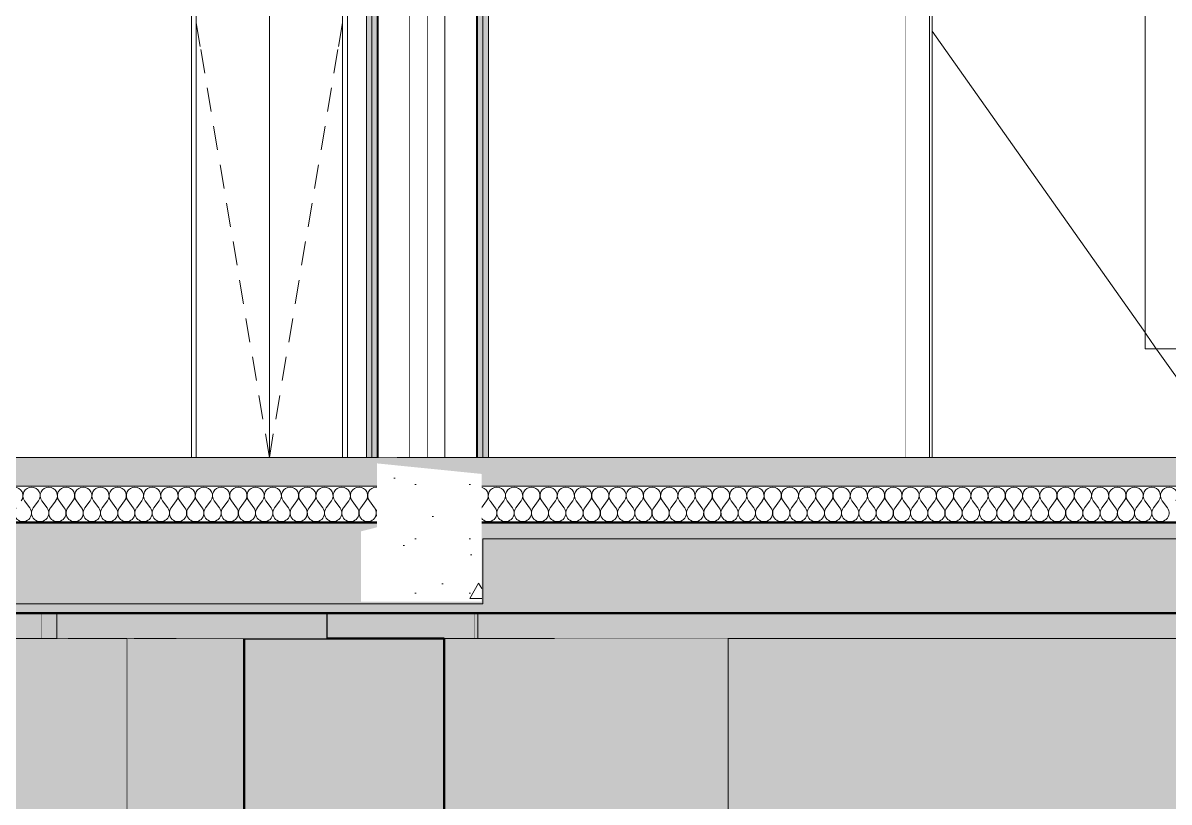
# Model space of a CAD drawing. Header units: millimetres. Extents: x -48147 to 1428745, y -495156 to 18123.
# Drawn here: x 1398597 to 1401764, y -490851 to -488699 of the extents above; entities that cross this region are included whole.
import ezdxf

# ---------------------------------------------------------------- set-up
doc = ezdxf.new("R2010")
doc.units = ezdxf.units.MM
doc.header["$MEASUREMENT"] = 0
doc.linetypes.add('Dashed', pattern=[2822.222233, 1411.111116, -1411.111116])
doc.linetypes.add('Wipeout_Contour', pattern=[1000, 0, -1000])
for name, color, linetype, lineweight, true_color in [('0_Pen_No__105', 7, 'Continuous', 15, 0xa6a6a6), ('0_Pen_No__255', 7, 'Continuous', 13, 0xe8e8e8), ('A-230-M_FLOOR.IFC Import_Pen_No__109', 7, 'Continuous', 15, 0xa6a6a6), ('A-230-M_FLOOR.IFC Import_Pen_No__29', 7, 'Continuous', 50, 0x2a2a2a), ('A-25-M_Wall_Int_Pen_No__107', 7, 'Continuous', 15, 0xa6a6a6), ('A-25-M_Wall_Int_Pen_No__81', 7, 'Continuous', 20, 0x6a6a6a), ('New_A-20-M_Floor_Slab_Pen_No__107', 7, 'Continuous', 15, 0xa6a6a6), ('New_A-20-M_Floor_Slab_Pen_No__109', 7, 'Continuous', 15, 0xa6a6a6), ('New_A-20-M_Floor_Slab_Pen_No__162', 7, 'Continuous', 0, 0xe47200), ('New_ArchiCAD Doors_Pen_No__63', 7, 'Continuous', 20, 0x606060), ('S-160-M_FOUND.IFC Import_Pen_No__104', 7, 'Continuous', 15, 0xa6a6a6), ('S-160-M_FOUND.IFC Import_Pen_No__24', 7, 'Continuous', 50, 0x2a2a2a)]:
    doc.layers.add(name, color=color, linetype=linetype, lineweight=lineweight, true_color=true_color)
for name, color, linetype in [('A-230-M_FLOOR.IFC Import', 7, 'Continuous'), ('A-25-M_Wall_Int', 7, 'Continuous'), ('New_A-20-M_Floor_Slab', 7, 'Continuous'), ('New_A-25-M_Wall_Int', 7, 'Continuous'), ('New_A-30-M_Stair', 7, 'Continuous'), ('New_ArchiCAD Doors', 7, 'Continuous'), ('S-160-M_FOUND.IFC Import', 7, 'Continuous'), ('S-280-M_COLUMN.IFC Import', 7, 'Continuous'), ('S-280-M_STRUCT_FRAME.IFC Import', 7, 'Continuous')]:
    doc.layers.add(name, color=color, linetype=linetype)
for name, color, linetype, lineweight in [('A-25-M_Wall_Int_Pen_No__1', 7, 'Continuous', 13), ('A-95-P_Drawing_Pen_No__1', 7, 'Continuous', 13), ('A-95-P_Drawing_Pen_No__84', 8, 'Continuous', 20), ('New_A-20-M_Floor_Slab_Pen_No__1', 7, 'Continuous', 13), ('New_A-25-M_Wall_Int_Pen_No__87', 8, 'Continuous', 20), ('New_A-30-M_Stair_Pen_No__146', 8, 'Continuous', 0), ('New_ArchiCAD Doors_Pen_No__3', 7, 'Continuous', 18), ('New_ArchiCAD Doors_Pen_No__87', 8, 'Continuous', 20), ('S-160-M_FOUND.IFC Import_Pen_No__1', 7, 'Continuous', 13), ('S-160-M_FOUND.IFC Import_Pen_No__4', 7, 'Continuous', 20), ('S-280-M_COLUMN.IFC Import_Pen_No__88', 8, 'Continuous', 20), ('S-280-M_STRUCT_FRAME.IFC Import_Pen_No__4', 7, 'Continuous', 20)]:
    doc.layers.add(name, color=color, linetype=linetype, lineweight=lineweight)
pattern_1 = [(0, (1341556.5, -489898.95), (0, 779.423), [48.75, -401.25]), (0, (1341781.5, -489509.24), (0, 779.423), [48.75, -401.25]), (60, (1341556.5, -489898.95), (-675, 389.711), [48.75, -401.25]), (60, (1342006.5, -489898.95), (-675, 389.711), [48.75, -401.25]), (120, (1341605.3, -489898.95), (675, 389.711), [48.75, -401.25]), (120, (1342055.3, -489898.95), (675, 389.711), [48.75, -401.25]), (0, (1341556.51, -489823.95), (0, 150), [0, -150, 0, -225]), (45, (1341631.51, -489823.95), (-106.066, 106.066), [0, -112.5, 0, -187.5])]

# ---------------------------------------------------------------- blocks, each defined once
blk = doc.blocks.new('Section Elem_15_2', base_point=(1341556.5, -489899))
at = {"color": 254, "linetype": 'Wipeout_Contour', "lineweight": 0, "ltscale": 8887308.446092797}
blk.add_wipeout([(1399516.1, -478162), (1399485.9, -478162), (1399485.9, -487441), (1399494, -487441), (1399494, -489899), (1399516.1, -489899)], dxfattribs=at).dxf.layer = 'New_A-25-M_Wall_Int'
at = {"color": 254, "linetype": 'Wipeout_Contour', "lineweight": 0, "ltscale": 5920347.223158333}
blk.add_wipeout([(1398512.5, -478819), (1398512.5, -489899), (1398647.5, -489899), (1398647.5, -478819)], dxfattribs=at).dxf.layer = 'New_A-25-M_Wall_Int'
at = {"color": 254, "linetype": 'Wipeout_Contour', "lineweight": 0, "ltscale": 5929494.471373441}
blk.add_wipeout([(1399666.2, -486550.5), (1399666.2, -489899), (1399666.4, -489899), (1399666.4, -486550.5)], dxfattribs=at).dxf.layer = 'New_A-25-M_Wall_Int'
at = {"layer": 'New_A-25-M_Wall_Int_Pen_No__87', "linetype": 'Continuous'}
blk.add_line((1399666.4, -489899), (1399666.4, -486550.5), dxfattribs=at)
at = {"color": 254, "linetype": 'Wipeout_Contour', "lineweight": 0, "ltscale": 5923498.754546707}
blk.add_wipeout([(1399516.1, -489899), (1399536.3, -489899), (1399536.3, -478162), (1399516.1, -478162)], dxfattribs=at).dxf.layer = 'New_A-25-M_Wall_Int'
at = {"color": 254, "linetype": 'Wipeout_Contour', "lineweight": 0, "ltscale": 5920840.777055833}
blk.add_wipeout([(1398647.5, -478819), (1398647.5, -489899), (1398773.6, -489899), (1398773.6, -478819)], dxfattribs=at).dxf.layer = 'New_A-25-M_Wall_Int'
at = {"color": 254, "linetype": 'Wipeout_Contour', "lineweight": 0, "ltscale": 11834859.77626412}
blk.add_wipeout([(1398773.6, -489899), (1398890.7, -489899), (1398890.7, -478162), (1398773.6, -478162), (1398773.6, -478799), (1398863.2, -478799), (1398863.2, -478819), (1398773.6, -478819)], dxfattribs=at).dxf.layer = 'New_A-25-M_Wall_Int'
at = {"color": 254, "linetype": 'Wipeout_Contour', "lineweight": 0, "ltscale": 5923555.568253884}
blk.add_wipeout([(1399536.3, -489899), (1399546.2, -489899), (1399546.2, -478162), (1399536.3, -478162)], dxfattribs=at).dxf.layer = 'New_A-25-M_Wall_Int'
at = {"color": 254, "linetype": 'Wipeout_Contour', "lineweight": 0, "ltscale": 5921300.519819539}
blk.add_wipeout([(1398890.7, -478162), (1398890.7, -489899), (1398998.6, -489899), (1398998.6, -478162)], dxfattribs=at).dxf.layer = 'New_A-25-M_Wall_Int'
at = {"color": 254, "linetype": 'Wipeout_Contour', "lineweight": 0, "ltscale": 8884780.643548198}
blk.add_wipeout([(1398998.6, -478162), (1398998.6, -489899), (1399062.8, -489899), (1399062.8, -487441), (1399097.2, -487441), (1399097.2, -478162)], dxfattribs=at).dxf.layer = 'New_A-25-M_Wall_Int'
blk = doc.blocks.new('Section Elem_36_2', base_point=(1341556.5, -489899))
at = {"color": 254, "linetype": 'Wipeout_Contour', "lineweight": 0, "ltscale": 5927874.559469495}
blk.add_wipeout([(1399076.4, -489899), (1399076.4, -487514), (1399062.8, -487514), (1399062.8, -489899)], dxfattribs=at).dxf.layer = 'New_ArchiCAD Doors'
at = {"color": 254, "linetype": 'Wipeout_Contour', "lineweight": 0, "ltscale": 5929450.356985815}
blk.add_wipeout([(1399480.1, -487514), (1399480.1, -489899), (1399493.7, -489899), (1399493.7, -487514)], dxfattribs=at).dxf.layer = 'New_ArchiCAD Doors'
at = {"color": 254, "linetype": 'Wipeout_Contour', "lineweight": 0, "ltscale": 5928270.786289119}
blk.add_wipeout([(1399076.4, -487498), (1399076.4, -489899), (1399278.3, -489899), (1399278.3, -487498)], dxfattribs=at).dxf.layer = 'New_ArchiCAD Doors'
at = {"color": 254, "linetype": 'Wipeout_Contour', "lineweight": 0, "ltscale": 5929476.496347805}
blk.add_wipeout([(1399493.7, -487514), (1399493.7, -489899), (1399494, -489899), (1399494, -487514)], dxfattribs=at).dxf.layer = 'New_ArchiCAD Doors'
at = {"layer": 'New_ArchiCAD Doors_Pen_No__3', "linetype": 'Continuous'}
for p, q in [((1399087.3, -488763.8), (1399076.3, -488698.5)), ((1399099.6, -488837.1), (1399088.6, -488771.8)), ((1399117.5, -488943.3), (1399106.5, -488878)), ((1399135.3, -489049.5), (1399124.3, -488984.2)), ((1399153.2, -489155.7), (1399142.2, -489090.3)), ((1399171, -489261.9), (1399160, -489196.5)), ((1399188.9, -489368), (1399177.9, -489302.7)), ((1399206.7, -489474.2), (1399195.8, -489408.9)), ((1399224.6, -489580.4), (1399213.6, -489515.1)), ((1399242.5, -489686.6), (1399231.5, -489621.2)), ((1399260.3, -489792.8), (1399249.3, -489727.4))]:
    blk.add_line(p, q, dxfattribs=at)
at = {"layer": 'New_ArchiCAD Doors_Pen_No__63', "linetype": 'Continuous'}
for p, q in [((1399062.8, -489899), (1399062.8, -487514)), ((1399076.4, -487514), (1399076.4, -489899))]:
    blk.add_line(p, q, dxfattribs=at)
at = {"color": 254, "linetype": 'Wipeout_Contour', "lineweight": 0, "ltscale": 5929033.06730854}
blk.add_wipeout([(1399480.1, -489899), (1399480.1, -487498), (1399278.3, -487498), (1399278.3, -489899)], dxfattribs=at).dxf.layer = 'New_ArchiCAD Doors'
at = {"layer": 'New_ArchiCAD Doors_Pen_No__3', "linetype": 'Continuous'}
for p, q in [((1399469, -488763.8), (1399480, -488698.5)), ((1399456.7, -488837.1), (1399467.7, -488771.8)), ((1399438.8, -488943.3), (1399449.8, -488878)), ((1399421, -489049.5), (1399432, -488984.2)), ((1399403.1, -489155.7), (1399414.1, -489090.3)), ((1399385.3, -489261.9), (1399396.3, -489196.5)), ((1399367.4, -489368), (1399378.4, -489302.7)), ((1399349.6, -489474.2), (1399360.6, -489408.9)), ((1399331.7, -489580.4), (1399342.7, -489515.1)), ((1399313.9, -489686.6), (1399324.9, -489621.2)), ((1399296, -489792.8), (1399307, -489727.4)), ((1399278.2, -489899), (1399267.2, -489833.6)), ((1399278.2, -489899), (1399289.1, -489833.6))]:
    blk.add_line(p, q, dxfattribs=at)
at = {"layer": 'New_ArchiCAD Doors_Pen_No__63', "linetype": 'Continuous'}
for p, q in [((1399278.3, -489899), (1399278.3, -487498)), ((1399480.1, -489899), (1399480.1, -487514)), ((1399493.7, -487514), (1399493.7, -489899))]:
    blk.add_line(p, q, dxfattribs=at)
at = {"layer": 'New_ArchiCAD Doors_Pen_No__87', "linetype": 'Continuous'}
blk.add_line((1399494, -487441), (1399494, -489899), dxfattribs=at)
blk = doc.blocks.new('Section Elem_53_2', base_point=(1341556.5, -489899))
at = {"color": 254, "linetype": 'Wipeout_Contour', "lineweight": 0, "ltscale": 5935399.535122963}
blk.add_wipeout([(1401102.1, -489899), (1401102.1, -487507), (1401036.1, -487441), (1401036.1, -489899)], dxfattribs=at).dxf.layer = 'New_ArchiCAD Doors'
at = {"layer": 'New_ArchiCAD Doors_Pen_No__63', "linetype": 'Continuous'}
blk.add_line((1401036.1, -487441), (1401036.1, -489899), dxfattribs=at)
at = {"color": 254, "linetype": 'Wipeout_Contour', "lineweight": 0, "ltscale": 5935563.670399705}
blk.add_wipeout([(1401102.1, -487514), (1401102.1, -489899), (1401109.1, -489899), (1401109.1, -487514)], dxfattribs=at).dxf.layer = 'New_ArchiCAD Doors'
at = {"color": 254, "linetype": 'Wipeout_Contour', "lineweight": 0, "ltscale": 5936806.815871388}
blk.add_wipeout([(1401109.1, -489599), (1401698.1, -489599), (1401698.1, -487994), (1401109.1, -487994)], dxfattribs=at).dxf.layer = 'New_ArchiCAD Doors'
at = {"color": 254, "linetype": 'Wipeout_Contour', "lineweight": 0, "ltscale": 8908095.725888407}
blk.add_wipeout([(1401698.1, -489599), (1401109.1, -489599), (1401109.1, -489899), (1401941.1, -489899), (1401941.1, -489599), (1401791.1, -489599)], dxfattribs=at).dxf.layer = 'New_ArchiCAD Doors'
at = {"layer": 'New_ArchiCAD Doors_Pen_No__63', "linetype": 'Continuous'}
for p, q in [((1401102.1, -489899), (1401102.1, -487507)), ((1401109.1, -489899), (1401109.1, -487514))]:
    blk.add_line(p, q, dxfattribs=at)
at = {"color": 254, "linetype": 'Wipeout_Contour', "lineweight": 0, "ltscale": 5938094.733695098}
blk.add_wipeout([(1401698.1, -489599), (1401791.1, -489599), (1401791.1, -487994), (1401698.1, -487994)], dxfattribs=at).dxf.layer = 'New_ArchiCAD Doors'
at = {"layer": 'New_ArchiCAD Doors_Pen_No__3', "linetype": 'Continuous'}
blk.add_line((1401941.1, -489899), (1401109.1, -488721.1), dxfattribs=at)
at = {"layer": 'New_ArchiCAD Doors_Pen_No__63', "linetype": 'Continuous'}
for p, q in [((1401698.1, -489599), (1401698.1, -487994)), ((1401791.1, -489599), (1401698.1, -489599))]:
    blk.add_line(p, q, dxfattribs=at)
blk = doc.blocks.new('Section Elem_54_2', base_point=(1341556.5, -489899))
at = {"color": 254, "linetype": 'Wipeout_Contour', "lineweight": 0, "ltscale": 11869851.39894355}
blk.add_wipeout([(1403232.2, -478162), (1399883.4, -478162), (1399883.4, -489899), (1401036.1, -489899), (1401036.1, -487441), (1402846.1, -487441), (1402846.1, -489899), (1403232.2, -489899)], dxfattribs=at).dxf.layer = 'New_A-25-M_Wall_Int'
at = {"color": 254, "linetype": 'Wipeout_Contour', "lineweight": 0, "ltscale": 5929769.560508505}
blk.add_wipeout([(1399714.8, -486550.5), (1399714.8, -489899), (1399763.4, -489899), (1399763.4, -486550.5)], dxfattribs=at).dxf.layer = 'New_A-25-M_Wall_Int'
at = {"layer": 'New_A-25-M_Wall_Int_Pen_No__87', "linetype": 'Continuous'}
blk.add_line((1399714.8, -489899), (1399714.8, -486550.5), dxfattribs=at)
blk = doc.blocks.new('*X327', base_point=(1341556.5, -489899))
at = {"layer": 'New_A-20-M_Floor_Slab_Pen_No__107', "linetype": 'Continuous'}
for p, q in [((1398616.4, -490038), (1398602.1, -490018.9)), ((1398625.9, -490038), (1398640.2, -490018.9)), ((1398664, -490038), (1398649.7, -490018.9)), ((1398673.5, -490038), (1398687.8, -490018.9)), ((1398711.6, -490038), (1398697.3, -490018.9)), ((1398721.1, -490038), (1398735.4, -490018.9)), ((1398759.2, -490038), (1398744.9, -490018.9)), ((1398768.7, -490038), (1398783, -490018.9)), ((1398806.8, -490038), (1398792.5, -490018.9)), ((1398816.4, -490038), (1398830.6, -490018.9)), ((1398854.4, -490038), (1398840.2, -490018.9)), ((1398864, -490038), (1398878.3, -490018.9)), ((1398902.1, -490038), (1398887.8, -490018.9)), ((1398911.6, -490038), (1398925.9, -490018.9)), ((1398949.7, -490038), (1398935.4, -490018.9)), ((1398959.2, -490038), (1398973.5, -490018.9)), ((1398997.3, -490038), (1398983, -490018.9)), ((1399006.8, -490038), (1399021.1, -490018.9)), ((1399044.9, -490038), (1399030.6, -490018.9)), ((1399054.4, -490038), (1399068.7, -490018.9)), ((1399092.5, -490038), (1399078.3, -490018.9)), ((1399102.1, -490038), (1399116.4, -490018.9)), ((1399140.2, -490038), (1399125.9, -490018.9)), ((1399149.7, -490038), (1399164, -490018.9)), ((1399187.8, -490038), (1399173.5, -490018.9)), ((1399197.3, -490038), (1399211.6, -490018.9)), ((1399235.4, -490038), (1399221.1, -490018.9)), ((1399244.9, -490038), (1399259.2, -490018.9)), ((1399283, -490038), (1399268.7, -490018.9)), ((1399292.5, -490038), (1399306.8, -490018.9)), ((1399330.6, -490038), (1399316.4, -490018.9)), ((1399340.2, -490038), (1399354.4, -490018.9)), ((1399378.3, -490038), (1399364, -490018.9)), ((1399387.8, -490038), (1399402.1, -490018.9)), ((1399425.9, -490038), (1399411.6, -490018.9)), ((1399435.4, -490038), (1399449.7, -490018.9)), ((1399473.5, -490038), (1399459.2, -490018.9)), ((1399483, -490038), (1399497.3, -490018.9)), ((1399521.1, -490038), (1399506.8, -490018.9)), ((1399530.6, -490038), (1399544.9, -490018.9)), ((1399568.7, -490038), (1399554.4, -490018.9)), ((1399578.3, -490038), (1399592.5, -490018.9)), ((1399616.4, -490038), (1399602.1, -490018.9)), ((1399625.9, -490038), (1399640.2, -490018.9)), ((1399664, -490038), (1399649.7, -490018.9)), ((1399673.5, -490038), (1399687.8, -490018.9)), ((1399711.6, -490038), (1399697.3, -490018.9)), ((1399721.1, -490038), (1399735.4, -490018.9)), ((1399759.2, -490038), (1399744.9, -490018.9)), ((1399768.7, -490038), (1399783, -490018.9)), ((1399806.8, -490038), (1399792.5, -490018.9)), ((1399816.4, -490038), (1399830.6, -490018.9)), ((1399854.4, -490038), (1399840.2, -490018.9)), ((1399864, -490038), (1399878.3, -490018.9)), ((1399902.1, -490038), (1399887.8, -490018.9)), ((1399911.6, -490038), (1399925.9, -490018.9)), ((1399949.7, -490038), (1399935.4, -490018.9)), ((1399959.2, -490038), (1399973.5, -490018.9)), ((1399997.3, -490038), (1399983, -490018.9)), ((1400006.8, -490038), (1400021.1, -490018.9)), ((1400044.9, -490038), (1400030.6, -490018.9)), ((1400054.4, -490038), (1400068.7, -490018.9)), ((1400092.5, -490038), (1400078.3, -490018.9)), ((1400102.1, -490038), (1400116.4, -490018.9)), ((1400140.2, -490038), (1400125.9, -490018.9)), ((1400149.7, -490038), (1400164, -490018.9)), ((1400187.8, -490038), (1400173.5, -490018.9)), ((1400197.3, -490038), (1400211.6, -490018.9)), ((1400235.4, -490038), (1400221.1, -490018.9)), ((1400244.9, -490038), (1400259.2, -490018.9)), ((1400283, -490038), (1400268.7, -490018.9)), ((1400292.5, -490038), (1400306.8, -490018.9)), ((1400330.6, -490038), (1400316.4, -490018.9)), ((1400340.2, -490038), (1400354.4, -490018.9)), ((1400378.3, -490038), (1400364, -490018.9)), ((1400387.8, -490038), (1400402.1, -490018.9)), ((1400425.9, -490038), (1400411.6, -490018.9)), ((1400435.4, -490038), (1400449.7, -490018.9)), ((1400473.5, -490038), (1400459.2, -490018.9)), ((1400483, -490038), (1400497.3, -490018.9)), ((1400521.1, -490038), (1400506.8, -490018.9)), ((1400530.6, -490038), (1400544.9, -490018.9)), ((1400568.7, -490038), (1400554.4, -490018.9)), ((1400578.3, -490038), (1400592.5, -490018.9)), ((1400616.4, -490038), (1400602.1, -490018.9)), ((1400625.9, -490038), (1400640.2, -490018.9)), ((1400664, -490038), (1400649.7, -490018.9)), ((1400673.5, -490038), (1400687.8, -490018.9)), ((1400711.6, -490038), (1400697.3, -490018.9)), ((1400721.1, -490038), (1400735.4, -490018.9)), ((1400759.2, -490038), (1400744.9, -490018.9)), ((1400768.7, -490038), (1400783, -490018.9)), ((1400806.8, -490038), (1400792.5, -490018.9)), ((1400816.4, -490038), (1400830.6, -490018.9)), ((1400854.4, -490038), (1400840.2, -490018.9)), ((1400864, -490038), (1400878.3, -490018.9)), ((1400902.1, -490038), (1400887.8, -490018.9)), ((1400911.6, -490038), (1400925.9, -490018.9)), ((1400949.7, -490038), (1400935.4, -490018.9)), ((1400959.2, -490038), (1400973.5, -490018.9)), ((1400997.3, -490038), (1400983, -490018.9)), ((1401006.8, -490038), (1401021.1, -490018.9)), ((1401044.9, -490038), (1401030.6, -490018.9)), ((1401054.4, -490038), (1401068.7, -490018.9)), ((1401092.5, -490038), (1401078.3, -490018.9)), ((1401102.1, -490038), (1401116.4, -490018.9)), ((1401140.2, -490038), (1401125.9, -490018.9)), ((1401149.7, -490038), (1401164, -490018.9)), ((1401187.8, -490038), (1401173.5, -490018.9)), ((1401197.3, -490038), (1401211.6, -490018.9)), ((1401235.4, -490038), (1401221.1, -490018.9)), ((1401244.9, -490038), (1401259.2, -490018.9)), ((1401283, -490038), (1401268.7, -490018.9)), ((1401292.5, -490038), (1401306.8, -490018.9)), ((1401330.6, -490038), (1401316.4, -490018.9)), ((1401340.2, -490038), (1401354.4, -490018.9)), ((1401378.3, -490038), (1401364, -490018.9)), ((1401387.8, -490038), (1401402.1, -490018.9)), ((1401425.9, -490038), (1401411.6, -490018.9)), ((1401435.4, -490038), (1401449.7, -490018.9)), ((1401473.5, -490038), (1401459.2, -490018.9)), ((1401483, -490038), (1401497.3, -490018.9)), ((1401521.1, -490038), (1401506.8, -490018.9)), ((1401530.6, -490038), (1401544.9, -490018.9)), ((1401568.7, -490038), (1401554.4, -490018.9)), ((1401578.3, -490038), (1401592.5, -490018.9)), ((1401616.4, -490038), (1401602.1, -490018.9)), ((1401625.9, -490038), (1401640.2, -490018.9)), ((1401664, -490038), (1401649.7, -490018.9)), ((1401673.5, -490038), (1401687.8, -490018.9)), ((1401711.6, -490038), (1401697.3, -490018.9)), ((1401721.1, -490038), (1401735.4, -490018.9)), ((1401759.2, -490038), (1401744.9, -490018.9))]:
    blk.add_line(p, q, dxfattribs=at)
for centre, start, end in [((1398573.5, -490004.6), 323.1301, 90), ((1398621.1, -490004.6), 90, 216.8699), ((1398621.1, -490004.6), 323.1301, 90), ((1398668.7, -490004.6), 90, 216.8699), ((1398668.7, -490004.6), 323.1301, 90), ((1398716.4, -490004.6), 90, 216.8699), ((1398716.4, -490004.6), 323.1301, 90), ((1398764, -490004.6), 90, 216.8699), ((1398764, -490004.6), 323.1301, 90), ((1398811.6, -490004.6), 90, 216.8699), ((1398811.6, -490004.6), 323.1301, 90), ((1398859.2, -490004.6), 90, 216.8699), ((1398859.2, -490004.6), 323.1301, 90), ((1398906.8, -490004.6), 90, 216.8699), ((1398906.8, -490004.6), 323.1301, 90), ((1398954.4, -490004.6), 90, 216.8699), ((1398954.4, -490004.6), 323.1301, 90), ((1399002.1, -490004.6), 90, 216.8699), ((1399002.1, -490004.6), 323.1301, 90), ((1399049.7, -490004.6), 90, 216.8699), ((1399049.7, -490004.6), 323.1301, 90), ((1399097.3, -490004.6), 90, 216.8699), ((1399097.3, -490004.6), 323.1301, 90), ((1399144.9, -490004.6), 90, 216.8699), ((1399144.9, -490004.6), 323.1301, 90), ((1399192.5, -490004.6), 90, 216.8699), ((1399192.5, -490004.6), 323.1301, 90), ((1399240.2, -490004.6), 90, 216.8699), ((1399240.2, -490004.6), 323.1301, 90), ((1399287.8, -490004.6), 90, 216.8699), ((1399287.8, -490004.6), 323.1301, 90), ((1399335.4, -490004.6), 90, 216.8699), ((1399335.4, -490004.6), 323.1301, 90), ((1399383, -490004.6), 90, 216.8699), ((1399383, -490004.6), 323.1301, 90), ((1399430.6, -490004.6), 90, 216.8699), ((1399430.6, -490004.6), 323.1301, 90), ((1399478.3, -490004.6), 90, 216.8699), ((1399478.3, -490004.6), 323.1301, 90), ((1399525.9, -490004.6), 90, 216.8699), ((1399525.9, -490004.6), 323.1301, 90), ((1399573.5, -490004.6), 90, 216.8699), ((1399573.5, -490004.6), 323.1301, 90), ((1399621.1, -490004.6), 90, 216.8699), ((1399621.1, -490004.6), 323.1301, 90), ((1399668.7, -490004.6), 90, 216.8699), ((1399668.7, -490004.6), 323.1301, 90), ((1399716.4, -490004.6), 90, 216.8699), ((1399716.4, -490004.6), 323.1301, 90), ((1399764, -490004.6), 90, 216.8699), ((1399764, -490004.6), 323.1301, 90), ((1399811.6, -490004.6), 90, 216.8699), ((1399811.6, -490004.6), 323.1301, 90), ((1399859.2, -490004.6), 90, 216.8699), ((1399859.2, -490004.6), 323.1301, 90), ((1399906.8, -490004.6), 90, 216.8699), ((1399906.8, -490004.6), 323.1301, 90), ((1399954.4, -490004.6), 90, 216.8699), ((1399954.4, -490004.6), 323.1301, 90), ((1400002.1, -490004.6), 90, 216.8699), ((1400002.1, -490004.6), 323.1301, 90), ((1400049.7, -490004.6), 90, 216.8699), ((1400049.7, -490004.6), 323.1301, 90), ((1400097.3, -490004.6), 90, 216.8699), ((1400097.3, -490004.6), 323.1301, 90), ((1400144.9, -490004.6), 90, 216.8699), ((1400144.9, -490004.6), 323.1301, 90), ((1400192.5, -490004.6), 90, 216.8699), ((1400192.5, -490004.6), 323.1301, 90), ((1400240.2, -490004.6), 90, 216.8699), ((1400240.2, -490004.6), 323.1301, 90), ((1400287.8, -490004.6), 90, 216.8699), ((1400287.8, -490004.6), 323.1301, 90), ((1400335.4, -490004.6), 90, 216.8699), ((1400335.4, -490004.6), 323.1301, 90), ((1400383, -490004.6), 90, 216.8699), ((1400383, -490004.6), 323.1301, 90), ((1400430.6, -490004.6), 90, 216.8699), ((1400430.6, -490004.6), 323.1301, 90), ((1400478.3, -490004.6), 90, 216.8699), ((1400478.3, -490004.6), 323.1301, 90), ((1400525.9, -490004.6), 90, 216.8699), ((1400525.9, -490004.6), 323.1301, 90), ((1400573.5, -490004.6), 90, 216.8699), ((1400573.5, -490004.6), 323.1301, 90), ((1400621.1, -490004.6), 90, 216.8699), ((1400621.1, -490004.6), 323.1301, 90), ((1400668.7, -490004.6), 90, 216.8699), ((1400668.7, -490004.6), 323.1301, 90), ((1400716.4, -490004.6), 90, 216.8699), ((1400716.4, -490004.6), 323.1301, 90), ((1400764, -490004.6), 90, 216.8699), ((1400764, -490004.6), 323.1301, 90), ((1400811.6, -490004.6), 90, 216.8699), ((1400811.6, -490004.6), 323.1301, 90), ((1400859.2, -490004.6), 90, 216.8699), ((1400859.2, -490004.6), 323.1301, 90), ((1400906.8, -490004.6), 90, 216.8699), ((1400906.8, -490004.6), 323.1301, 90), ((1400954.4, -490004.6), 90, 216.8699), ((1400954.4, -490004.6), 323.1301, 90), ((1401002.1, -490004.6), 90, 216.8699), ((1401002.1, -490004.6), 323.1301, 90), ((1401049.7, -490004.6), 90, 216.8699), ((1401049.7, -490004.6), 323.1301, 90), ((1401097.3, -490004.6), 90, 216.8699), ((1401097.3, -490004.6), 323.1301, 90), ((1401144.9, -490004.6), 90, 216.8699), ((1401144.9, -490004.6), 323.1301, 90), ((1401192.5, -490004.6), 90, 216.8699), ((1401192.5, -490004.6), 323.1301, 90), ((1401240.2, -490004.6), 90, 216.8699), ((1401240.2, -490004.6), 323.1301, 90), ((1401287.8, -490004.6), 90, 216.8699), ((1401287.8, -490004.6), 323.1301, 90), ((1401335.4, -490004.6), 90, 216.8699), ((1401335.4, -490004.6), 323.1301, 90), ((1401383, -490004.6), 90, 216.8699), ((1401383, -490004.6), 323.1301, 90), ((1401430.6, -490004.6), 90, 216.8699), ((1401430.6, -490004.6), 323.1301, 90), ((1401478.3, -490004.6), 90, 216.8699), ((1401478.3, -490004.6), 323.1301, 90), ((1401525.9, -490004.6), 90, 216.8699), ((1401525.9, -490004.6), 323.1301, 90), ((1401573.5, -490004.6), 90, 216.8699), ((1401573.5, -490004.6), 323.1301, 90), ((1401621.1, -490004.6), 90, 216.8699), ((1401621.1, -490004.6), 323.1301, 90), ((1401668.7, -490004.6), 90, 216.8699), ((1401668.7, -490004.6), 323.1301, 90), ((1401716.4, -490004.6), 90, 216.8699), ((1401716.4, -490004.6), 323.1301, 90), ((1401764, -490004.6), 90, 216.8699), ((1401764, -490004.6), 323.1301, 90), ((1398597.3, -490052.3), 143.1301, 36.8699), ((1398644.9, -490052.3), 143.1301, 36.8699), ((1398692.5, -490052.3), 143.1301, 36.8699), ((1398740.2, -490052.3), 143.1301, 36.8699), ((1398787.8, -490052.3), 143.1301, 36.8699), ((1398835.4, -490052.3), 143.1301, 36.8699), ((1398883, -490052.3), 143.1301, 36.8699), ((1398930.6, -490052.3), 143.1301, 36.8699), ((1398978.3, -490052.3), 143.1301, 36.8699), ((1399025.9, -490052.3), 143.1301, 36.8699), ((1399073.5, -490052.3), 143.1301, 36.8699), ((1399121.1, -490052.3), 143.1301, 36.8699), ((1399168.7, -490052.3), 143.1301, 36.8699), ((1399216.4, -490052.3), 143.1301, 36.8699), ((1399264, -490052.3), 143.1301, 36.8699), ((1399311.6, -490052.3), 143.1301, 36.8699), ((1399359.2, -490052.3), 143.1301, 36.8699), ((1399406.8, -490052.3), 143.1301, 36.8699), ((1399454.4, -490052.3), 143.1301, 36.8699), ((1399502.1, -490052.3), 143.1301, 36.8699), ((1399549.7, -490052.3), 143.1301, 36.8699), ((1399597.3, -490052.3), 143.1301, 36.8699), ((1399644.9, -490052.3), 143.1301, 36.8699), ((1399692.5, -490052.3), 143.1301, 36.8699), ((1399740.2, -490052.3), 143.1301, 36.8699), ((1399787.8, -490052.3), 143.1301, 36.8699), ((1399835.4, -490052.3), 143.1301, 36.8699), ((1399883, -490052.3), 143.1301, 36.8699), ((1399930.6, -490052.3), 143.1301, 36.8699), ((1399978.3, -490052.3), 143.1301, 36.8699), ((1400025.9, -490052.3), 143.1301, 36.8699), ((1400073.5, -490052.3), 143.1301, 36.8699), ((1400121.1, -490052.3), 143.1301, 36.8699), ((1400168.7, -490052.3), 143.1301, 36.8699), ((1400216.4, -490052.3), 143.1301, 36.8699), ((1400264, -490052.3), 143.1301, 36.8699), ((1400311.6, -490052.3), 143.1301, 36.8699), ((1400359.2, -490052.3), 143.1301, 36.8699), ((1400406.8, -490052.3), 143.1301, 36.8699), ((1400454.4, -490052.3), 143.1301, 36.8699), ((1400502.1, -490052.3), 143.1301, 36.8699), ((1400549.7, -490052.3), 143.1301, 36.8699), ((1400597.3, -490052.3), 143.1301, 36.8699), ((1400644.9, -490052.3), 143.1301, 36.8699), ((1400692.5, -490052.3), 143.1301, 36.8699), ((1400740.2, -490052.3), 143.1301, 36.8699), ((1400787.8, -490052.3), 143.1301, 36.8699), ((1400835.4, -490052.3), 143.1301, 36.8699), ((1400883, -490052.3), 143.1301, 36.8699), ((1400930.6, -490052.3), 143.1301, 36.8699), ((1400978.3, -490052.3), 143.1301, 36.8699), ((1401025.9, -490052.3), 143.1301, 36.8699), ((1401073.5, -490052.3), 143.1301, 36.8699), ((1401121.1, -490052.3), 143.1301, 36.8699), ((1401168.7, -490052.3), 143.1301, 36.8699), ((1401216.4, -490052.3), 143.1301, 36.8699), ((1401264, -490052.3), 143.1301, 36.8699), ((1401311.6, -490052.3), 143.1301, 36.8699), ((1401359.2, -490052.3), 143.1301, 36.8699), ((1401406.8, -490052.3), 143.1301, 36.8699), ((1401454.4, -490052.3), 143.1301, 36.8699), ((1401502.1, -490052.3), 143.1301, 36.8699), ((1401549.7, -490052.3), 143.1301, 36.8699), ((1401597.3, -490052.3), 143.1301, 36.8699), ((1401644.9, -490052.3), 143.1301, 36.8699), ((1401692.5, -490052.3), 143.1301, 36.8699), ((1401740.2, -490052.3), 143.1301, 36.8699)]:
    blk.add_arc(centre, 23.8, start, end, dxfattribs=at)
blk = doc.blocks.new('Section Elem_296_2', base_point=(1341556.5, -489899))
at = {"color": 254, "linetype": 'Wipeout_Contour', "lineweight": 0, "ltscale": 5894500.686146604}
blk.add_wipeout([(1404999, -489899), (1374573.5, -489899), (1374573.5, -489978), (1404999, -489978)], dxfattribs=at).dxf.layer = 'New_A-20-M_Floor_Slab'
at = {"layer": 'New_A-20-M_Floor_Slab_Pen_No__109', "linetype": 'Continuous'}
h = blk.add_hatch(dxfattribs=at)
h.set_pattern_fill('Lightweight_Concrete_0002', color=256, style=0, pattern_type=2)
h.set_pattern_definition(pattern_1)
h.paths.add_polyline_path([(1404999, -489899), (1374573.5, -489899), (1374573.5, -489978), (1404999, -489978)])
at = {"layer": 'New_A-20-M_Floor_Slab_Pen_No__162', "linetype": 'Continuous'}
blk.add_hatch(color=256, dxfattribs=at).paths.add_polyline_path([(1374573.5, -489978), (1374573.5, -489978.5), (1404999, -489978.5), (1404999, -489978)])
at = {"layer": 'New_A-20-M_Floor_Slab_Pen_No__1', "linetype": 'Continuous'}
for p, q in [((1399546.2, -489899), (1374573.5, -489899)), ((1399763.4, -489899), (1399666.2, -489899)), ((1403232.2, -489899), (1399883.4, -489899))]:
    blk.add_line(p, q, dxfattribs=at)
at = {"layer": 'New_A-20-M_Floor_Slab_Pen_No__1', "linetype": 'Continuous', "flags": 128}
for points in [[(1399666.2, -489899), (1399579.2, -489899), (1399576.2, -489899), (1399561.2, -489899), (1399546.2, -489899)], [(1399883.4, -489899), (1399868.4, -489899), (1399853.4, -489899), (1399850.4, -489899), (1399763.4, -489899)]]:
    blk.add_lwpolyline(points, dxfattribs=at)
at = {"color": 254, "linetype": 'Wipeout_Contour', "lineweight": 0, "ltscale": 5894620.398170539}
blk.add_wipeout([(1374573.5, -489978.5), (1374573.5, -490078.5), (1404999, -490078.5), (1404999, -489978.5)], dxfattribs=at).dxf.layer = 'New_A-20-M_Floor_Slab'
at = {"layer": 'New_A-20-M_Floor_Slab_Pen_No__1', "linetype": 'Continuous', "flags": 128}
for points in [[(1420320.8, -489978), (1404999, -489978), (1374573.5, -489978)], [(1420320.8, -489978.5), (1404999, -489978.5), (1374573.5, -489978.5)], [(1420320.8, -490078.5), (1404999, -490078.5), (1374573.5, -490078.5)]]:
    blk.add_lwpolyline(points, dxfattribs=at)
at = {"layer": 'New_A-20-M_Floor_Slab'}
blk.add_blockref('*X327', (1341556.5, -489899), dxfattribs=at)
blk = doc.blocks.new('Section Elem_331_2', base_point=(1341556.5, -489899))
at = {"layer": 'A-25-M_Wall_Int_Pen_No__107', "linetype": 'Continuous'}
for points in [[(1399546.2, -477930.9), (1399546.2, -489899), (1399561.2, -489899), (1399561.2, -477930.9)], [(1399561.2, -489899), (1399576.2, -489899), (1399576.2, -477930.9), (1399561.2, -477930.9)]]:
    blk.add_hatch(color=256, dxfattribs=at).paths.add_polyline_path(points)
at = {"layer": 'A-25-M_Wall_Int_Pen_No__81', "linetype": 'Continuous', "lineweight": 0, "true_color": 0x353535}
blk.add_hatch(color=250, dxfattribs=at).paths.add_polyline_path([(1399576.2, -489899), (1399579.2, -489899), (1399579.2, -477930.9), (1399576.2, -477930.9)])
at = {"layer": 'A-25-M_Wall_Int_Pen_No__1', "linetype": 'Continuous'}
for p, q in [((1399546.2, -477930.9), (1399546.2, -489899)), ((1399561.2, -477930.9), (1399561.2, -489899))]:
    blk.add_line(p, q, dxfattribs=at)
at = {"color": 254, "linetype": 'Wipeout_Contour', "lineweight": 0, "ltscale": 5923714.125959542}
blk.add_wipeout([(1399579.2, -489899), (1399666.2, -489899), (1399666.2, -477930.9), (1399579.2, -477930.9)], dxfattribs=at).dxf.layer = 'A-25-M_Wall_Int'
at = {"layer": 'A-25-M_Wall_Int_Pen_No__1', "linetype": 'Continuous'}
for p, q in [((1399576.2, -477930.9), (1399576.2, -489899)), ((1399579.2, -477930.9), (1399579.2, -489899)), ((1399666.2, -477930.9), (1399666.2, -489899))]:
    blk.add_line(p, q, dxfattribs=at)
blk = doc.blocks.new('Section Elem_332_2', base_point=(1341556.5, -489899))
at = {"layer": 'A-25-M_Wall_Int_Pen_No__107', "linetype": 'Continuous'}
for points in [[(1399853.4, -489899), (1399868.4, -489899), (1399868.4, -477930.9), (1399853.4, -477930.9)], [(1399868.4, -489899), (1399883.4, -489899), (1399883.4, -477930.9), (1399868.4, -477930.9)]]:
    blk.add_hatch(color=256, dxfattribs=at).paths.add_polyline_path(points)
at = {"layer": 'A-25-M_Wall_Int_Pen_No__81', "linetype": 'Continuous', "lineweight": 0, "true_color": 0x353535}
blk.add_hatch(color=250, dxfattribs=at).paths.add_polyline_path([(1399850.4, -489899), (1399853.4, -489899), (1399853.4, -477930.9), (1399850.4, -477930.9)])
at = {"layer": 'A-25-M_Wall_Int_Pen_No__1', "linetype": 'Continuous'}
for p, q in [((1399868.4, -477930.9), (1399868.4, -489899)), ((1399883.4, -477930.9), (1399883.4, -489899))]:
    blk.add_line(p, q, dxfattribs=at)
at = {"color": 254, "linetype": 'Wipeout_Contour', "lineweight": 0, "ltscale": 5924410.615022257}
blk.add_wipeout([(1399763.4, -477930.9), (1399763.4, -489899), (1399850.4, -489899), (1399850.4, -477930.9)], dxfattribs=at).dxf.layer = 'A-25-M_Wall_Int'
at = {"layer": 'A-25-M_Wall_Int_Pen_No__1', "linetype": 'Continuous'}
for p, q in [((1399763.4, -477930.9), (1399763.4, -489899)), ((1399850.4, -477930.9), (1399850.4, -489899)), ((1399853.4, -477930.9), (1399853.4, -489899))]:
    blk.add_line(p, q, dxfattribs=at)
blk = doc.blocks.new('Section Elem_370_2', base_point=(1341556.5, -489899))
at = {"color": 254, "linetype": 'Wipeout_Contour', "lineweight": 0, "ltscale": 5929586.258571839}
blk.add_wipeout([(1399666.4, -489899), (1399714.8, -489899), (1399714.8, -486550.5), (1399666.4, -486550.5)], dxfattribs=at).dxf.layer = 'S-280-M_COLUMN.IFC Import'
at = {"color": 254, "linetype": 'Wipeout_Contour', "lineweight": 0, "ltscale": 5932120.904824352}
blk.add_wipeout([(1399844.2, -490078.5), (1399585.4, -490078.5), (1399585.4, -490079), (1399844.2, -490079)], dxfattribs=at).dxf.layer = 'S-280-M_COLUMN.IFC Import'
at = {"layer": 'S-280-M_COLUMN.IFC Import_Pen_No__88', "linetype": 'Continuous'}
for p, q in [((1399585.4, -490078.5), (1399585.4, -490079)), ((1399844.2, -490078.5), (1399844.2, -490079))]:
    blk.add_line(p, q, dxfattribs=at)
blk = doc.blocks.new('Section Elem_377_2', base_point=(1341556.5, -489899))
at = {"color": 254, "linetype": 'Wipeout_Contour', "lineweight": 0, "ltscale": 5938671.96493395}
blk.add_wipeout([(1403054.7, -490078.5), (1399845, -490078.5), (1399845, -490079), (1403054.7, -490079)], dxfattribs=at).dxf.layer = 'S-280-M_STRUCT_FRAME.IFC Import'
at = {"color": 254, "linetype": 'Wipeout_Contour', "lineweight": 0, "ltscale": 5939048.700730536}
blk.add_wipeout([(1399845, -490329), (1399845, -490399), (1403054.7, -490399), (1403054.7, -490329)], dxfattribs=at).dxf.layer = 'S-280-M_STRUCT_FRAME.IFC Import'
at = {"layer": 'S-280-M_STRUCT_FRAME.IFC Import_Pen_No__4', "linetype": 'Continuous'}
for p, q in [((1399845, -490079), (1399845, -490078.5)), ((1399845, -490399), (1399845, -490329)), ((1402892.2, -490399), (1400065.8, -490399))]:
    blk.add_line(p, q, dxfattribs=at)
blk = doc.blocks.new('Section Elem_382_2', base_point=(1341556.5, -489899))
at = {"color": 254, "linetype": 'Wipeout_Contour', "lineweight": 0, "ltscale": 5928175.545102715}
blk.add_wipeout([(1398648.7, -490078.5), (1398648.7, -490079), (1398690.7, -490079), (1398690.7, -490078.5)], dxfattribs=at).dxf.layer = 'S-280-M_STRUCT_FRAME.IFC Import'
at = {"color": 254, "linetype": 'Wipeout_Contour', "lineweight": 0, "ltscale": 5929282.466656828}
blk.add_wipeout([(1399021.2, -490078.5), (1398904.6, -490078.5), (1398904.6, -490079), (1399021.2, -490079)], dxfattribs=at).dxf.layer = 'S-280-M_STRUCT_FRAME.IFC Import'
at = {"color": 254, "linetype": 'Wipeout_Contour', "lineweight": 0, "ltscale": 5931354.584993273}
blk.add_wipeout([(1399585.4, -490078.5), (1399438.2, -490078.5), (1399438.2, -490079), (1399585.4, -490079)], dxfattribs=at).dxf.layer = 'S-280-M_STRUCT_FRAME.IFC Import'
at = {"color": 254, "linetype": 'Wipeout_Contour', "lineweight": 0, "ltscale": 5932610.897684764}
blk.add_wipeout([(1399845, -490078.5), (1399844.2, -490078.5), (1399844.2, -490079), (1399845, -490079)], dxfattribs=at).dxf.layer = 'S-280-M_STRUCT_FRAME.IFC Import'
at = {"color": 254, "linetype": 'Wipeout_Contour', "lineweight": 0, "ltscale": 7410677.945628391}
blk.add_wipeout([(1398648.7, -490399), (1398690.7, -490399), (1398690.7, -490329), (1398668.1, -490329), (1398648.7, -490329)], dxfattribs=at).dxf.layer = 'S-280-M_STRUCT_FRAME.IFC Import'
at = {"color": 254, "linetype": 'Wipeout_Contour', "lineweight": 0, "ltscale": 5929659.798616993}
blk.add_wipeout([(1399021.2, -490329), (1398904.6, -490329), (1398904.6, -490399), (1399021.2, -490399)], dxfattribs=at).dxf.layer = 'S-280-M_STRUCT_FRAME.IFC Import'
at = {"color": 254, "linetype": 'Wipeout_Contour', "lineweight": 0, "ltscale": 7415197.247018867}
blk.add_wipeout([(1399438.2, -490399), (1399845, -490399), (1399845, -490329), (1399569.2, -490329), (1399438.2, -490329)], dxfattribs=at).dxf.layer = 'S-280-M_STRUCT_FRAME.IFC Import'
at = {"layer": 'S-280-M_STRUCT_FRAME.IFC Import_Pen_No__4', "linetype": 'Continuous'}
for p, q in [((1398648.7, -490079), (1398648.7, -490078.5)), ((1398648.7, -490399), (1398648.7, -490329))]:
    blk.add_line(p, q, dxfattribs=at)
at = {"color": 254, "linetype": 'Wipeout_Contour', "lineweight": 0, "ltscale": 5931073.757908583}
blk.add_wipeout([(1399438.2, -490078.5), (1399436.6, -490078.5), (1399436.6, -490079), (1399438.2, -490079)], dxfattribs=at).dxf.layer = 'S-280-M_STRUCT_FRAME.IFC Import'
at = {"color": 254, "linetype": 'Wipeout_Contour', "lineweight": 0, "ltscale": 5931450.975914512}
blk.add_wipeout([(1399436.6, -490399), (1399438.2, -490399), (1399438.2, -490329), (1399436.6, -490329)], dxfattribs=at).dxf.layer = 'S-280-M_STRUCT_FRAME.IFC Import'
at = {"layer": 'S-280-M_STRUCT_FRAME.IFC Import_Pen_No__4', "linetype": 'Continuous'}
for p, q in [((1399438.2, -490078.5), (1399438.2, -490079)), ((1399438.2, -490329), (1399438.2, -490399))]:
    blk.add_line(p, q, dxfattribs=at)
blk = doc.blocks.new('Section Elem_383_2', base_point=(1341556.5, -489899))
at = {"color": 254, "linetype": 'Wipeout_Contour', "lineweight": 0, "ltscale": 5927948.685406307}
blk.add_wipeout([(1398648.7, -490078.5), (1398570.5, -490078.5), (1398570.5, -490079), (1398648.7, -490079)], dxfattribs=at).dxf.layer = 'S-280-M_STRUCT_FRAME.IFC Import'
at = {"color": 254, "linetype": 'Wipeout_Contour', "lineweight": 0, "ltscale": 5928326.102257886}
blk.add_wipeout([(1398570.5, -490399), (1398648.7, -490399), (1398648.7, -490329), (1398570.5, -490329)], dxfattribs=at).dxf.layer = 'S-280-M_STRUCT_FRAME.IFC Import'
at = {"color": 254, "linetype": 'Wipeout_Contour', "lineweight": 0, "ltscale": 7403618.629139024}
blk.add_wipeout([(1396315.8, -490078.5), (1396315.8, -490079), (1396580.4, -490079), (1398570.5, -490079), (1398570.5, -490078.5)], dxfattribs=at).dxf.layer = 'S-280-M_STRUCT_FRAME.IFC Import'
at = {"color": 254, "linetype": 'Wipeout_Contour', "lineweight": 0, "ltscale": 7406143.297224373}
blk.add_wipeout([(1396537.7, -490399), (1398570.5, -490399), (1398570.5, -490329), (1398255.3, -490329), (1396607.7, -490329)], dxfattribs=at).dxf.layer = 'S-280-M_STRUCT_FRAME.IFC Import'
at = {"layer": 'S-280-M_STRUCT_FRAME.IFC Import_Pen_No__4', "linetype": 'Continuous'}
for p, q in [((1396315.8, -490079), (1396315.8, -490078.5)), ((1398570.5, -490078.5), (1398570.5, -490079)), ((1398570.5, -490329), (1398570.5, -490399)), ((1397760.8, -490399), (1396561.3, -490399))]:
    blk.add_line(p, q, dxfattribs=at)
blk = doc.blocks.new('Section Elem_531_2', base_point=(1341556.5, -489899))
at = {"color": 254, "linetype": 'Wipeout_Contour', "lineweight": 0, "ltscale": 5930517.583681281}
blk.add_wipeout([(1399208.8, -490399), (1398884, -490399), (1398884, -491149), (1399208.8, -491149)], dxfattribs=at).dxf.layer = 'S-160-M_FOUND.IFC Import'
at = {"color": 254, "linetype": 'Wipeout_Contour', "lineweight": 0, "ltscale": 5934696.391953213}
blk.add_wipeout([(1399761.2, -491149), (1400545.6, -491149), (1400545.6, -490399), (1399761.2, -490399)], dxfattribs=at).dxf.layer = 'S-160-M_FOUND.IFC Import'
at = {"layer": 'S-160-M_FOUND.IFC Import_Pen_No__104', "linetype": 'Continuous', "lineweight": 0, "true_color": 0x535353}
blk.add_hatch(color=251, dxfattribs=at).paths.add_polyline_path([(1399208.8, -490399), (1399208.8, -491149), (1399761.2, -491149), (1399761.2, -490399)])
at = {"layer": 'S-160-M_FOUND.IFC Import_Pen_No__24', "linetype": 'Continuous'}
for p, q in [((1399208.8, -490399), (1399208.8, -491149)), ((1399761.2, -490399), (1399208.8, -490399)), ((1399761.2, -490399), (1399761.2, -491149)), ((1399761.2, -491149), (1399208.8, -491149))]:
    blk.add_line(p, q, dxfattribs=at)
at = {"layer": 'S-160-M_FOUND.IFC Import_Pen_No__4', "linetype": 'Continuous'}
for p, q in [((1398884, -490399), (1399208.8, -490399)), ((1398884, -490399), (1398884, -491149)), ((1399761.2, -490399), (1400065.8, -490399)), ((1400545.6, -491149), (1400545.6, -490399)), ((1399208.8, -491149), (1398884, -491149)), ((1400545.6, -491149), (1399761.2, -491149))]:
    blk.add_line(p, q, dxfattribs=at)
blk = doc.blocks.new('Section Elem_533_2', base_point=(1341556.5, -489899))
at = {"color": 254, "linetype": 'Wipeout_Contour', "lineweight": 0, "ltscale": 5926467.594136423}
blk.add_wipeout([(1397760.8, -491149), (1398185.8, -491149), (1398185.8, -490399), (1397760.8, -490399)], dxfattribs=at).dxf.layer = 'S-160-M_FOUND.IFC Import'
at = {"layer": 'S-160-M_FOUND.IFC Import_Pen_No__4', "linetype": 'Continuous'}
blk.add_line((1397760.8, -490399), (1397760.8, -491149), dxfattribs=at)
at = {"color": 254, "linetype": 'Wipeout_Contour', "lineweight": 0, "ltscale": 5928587.081358909}
blk.add_wipeout([(1398185.8, -491149), (1398884, -491149), (1398884, -490399), (1398185.8, -490399)], dxfattribs=at).dxf.layer = 'S-160-M_FOUND.IFC Import'
at = {"layer": 'S-160-M_FOUND.IFC Import_Pen_No__4', "linetype": 'Continuous'}
for p, q in [((1397760.8, -490399), (1398185.8, -490399)), ((1398185.8, -490399), (1398722.7, -490399)), ((1398185.8, -491149), (1398185.8, -490399)), ((1398185.8, -491149), (1397760.8, -491149)), ((1398884, -491149), (1398185.8, -491149))]:
    blk.add_line(p, q, dxfattribs=at)
blk = doc.blocks.new('Section Elem_589_2', base_point=(1341556.5, -489899))
at = {"color": 254, "linetype": 'Wipeout_Contour', "lineweight": 0, "ltscale": 5928658.60491228}
blk.add_wipeout([(1398904.6, -490078.5), (1398690.7, -490078.5), (1398690.7, -490079), (1398904.6, -490079)], dxfattribs=at).dxf.layer = 'S-160-M_FOUND.IFC Import'
at = {"color": 254, "linetype": 'Wipeout_Contour', "lineweight": 0, "ltscale": 5930286.671057465}
blk.add_wipeout([(1399021.2, -490078.5), (1399021.2, -490079), (1399436.6, -490079), (1399436.6, -490078.5)], dxfattribs=at).dxf.layer = 'S-160-M_FOUND.IFC Import'
at = {"color": 254, "linetype": 'Wipeout_Contour', "lineweight": 0, "ltscale": 5929035.976565217}
blk.add_wipeout([(1398904.6, -490329), (1398690.7, -490329), (1398690.7, -490399), (1398904.6, -490399)], dxfattribs=at).dxf.layer = 'S-160-M_FOUND.IFC Import'
at = {"color": 254, "linetype": 'Wipeout_Contour', "lineweight": 0, "ltscale": 5930663.939120552}
blk.add_wipeout([(1399436.6, -490329), (1399021.2, -490329), (1399021.2, -490399), (1399436.6, -490399)], dxfattribs=at).dxf.layer = 'S-160-M_FOUND.IFC Import'
at = {"layer": 'S-160-M_FOUND.IFC Import_Pen_No__1', "linetype": 'Continuous'}
for p, q in [((1398690.7, -490079), (1398690.7, -490078.5)), ((1399436.6, -490079), (1399436.6, -490078.5)), ((1398690.7, -490399), (1398690.7, -490329)), ((1399436.6, -490399), (1399436.6, -490329)), ((1398722.7, -490399), (1398884, -490399))]:
    blk.add_line(p, q, dxfattribs=at)
blk = doc.blocks.new('Section Elem_590_2', base_point=(1341556.5, -489899))
at = {"layer": 'S-160-M_FOUND.IFC Import_Pen_No__1', "linetype": 'Continuous'}
for p, q in [((1399853.7, -490079), (1399853.7, -490078.5)), ((1399853.7, -490399), (1399853.7, -490329))]:
    blk.add_line(p, q, dxfattribs=at)
blk = doc.blocks.new('Section Elem_596_2', base_point=(1341556.5, -489899))
at = {"color": 254, "linetype": 'Wipeout_Contour', "lineweight": 0, "ltscale": 5894853.906516284}
blk.add_wipeout([(1404999, -490329), (1404999, -490079), (1374573.5, -490079), (1374573.5, -490329)], dxfattribs=at).dxf.layer = 'A-230-M_FLOOR.IFC Import'
at = {"layer": 'A-230-M_FLOOR.IFC Import_Pen_No__109', "linetype": 'Continuous'}
h = blk.add_hatch(dxfattribs=at)
h.set_pattern_fill('Lightweight_Concrete_0002', color=256, style=0, pattern_type=2)
h.set_pattern_definition(pattern_1)
h.paths.add_polyline_path([(1404999, -490329), (1404999, -490079), (1374573.5, -490079), (1374573.5, -490329)])
at = {"layer": 'A-230-M_FLOOR.IFC Import_Pen_No__29', "linetype": 'Continuous', "flags": 128}
for points in [[(1420358.6, -490079), (1404999, -490079), (1374573.5, -490079)], [(1420610.9, -490329), (1404999, -490329), (1394852.8, -490329)]]:
    blk.add_lwpolyline(points, dxfattribs=at)
blk = doc.blocks.new('S-27 Building Section_STORY_MARKER', base_point=(1341556.5, -489899))
at = {"layer": '0_Pen_No__105', "linetype": 'Dashed', "ltscale": 0.2}
blk.add_line((1357862.3, -489899), (1422610.8, -489899), dxfattribs=at)

msp = doc.modelspace()

# ---------------------------------------------------------------- hatches: boundary and pattern name
at = {"layer": '0_Pen_No__255', "linetype": 'Continuous'}
msp.add_hatch(color=256, dxfattribs=at).paths.add_polyline_path([(1398968, -489899), (1391794.5, -489899), (1391794.5, -478199), (1398968, -478199)])

# ---------------------------------------------------------------- block references
at = {"layer": 'New_ArchiCAD Doors'}
msp.add_blockref('Section Elem_53_2', (1341556.5, -489899), dxfattribs=at)

# ---------------------------------------------------------------- next in the draw order: block references
at = {"layer": 'New_A-25-M_Wall_Int'}
for name in ['Section Elem_15_2', 'Section Elem_54_2']:
    msp.add_blockref(name, (1341556.5, -489899), dxfattribs=at)

# ---------------------------------------------------------------- next in the draw order: block references
at = {"layer": 'New_ArchiCAD Doors'}
msp.add_blockref('Section Elem_36_2', (1341556.5, -489899), dxfattribs=at)

# ---------------------------------------------------------------- next in the draw order: block references
at = {"layer": 'New_A-20-M_Floor_Slab'}
msp.add_blockref('Section Elem_296_2', (1341556.5, -489899), dxfattribs=at)

# ---------------------------------------------------------------- next in the draw order: block references
at = {"layer": 'A-25-M_Wall_Int'}
for name in ['Section Elem_331_2', 'Section Elem_332_2']:
    msp.add_blockref(name, (1341556.5, -489899), dxfattribs=at)

# ---------------------------------------------------------------- next in the draw order: block references
at = {"layer": 'S-280-M_COLUMN.IFC Import'}
msp.add_blockref('Section Elem_370_2', (1341556.5, -489899), dxfattribs=at)

# ---------------------------------------------------------------- next in the draw order: block references
at = {"layer": 'S-280-M_STRUCT_FRAME.IFC Import'}
msp.add_blockref('Section Elem_377_2', (1341556.5, -489899), dxfattribs=at)

# ---------------------------------------------------------------- next in the draw order: block references
msp.add_blockref('Section Elem_382_2', (1341556.5, -489899), dxfattribs=at)

# ---------------------------------------------------------------- next in the draw order: block references
at = {"layer": 'S-160-M_FOUND.IFC Import'}
msp.add_blockref('Section Elem_531_2', (1341556.5, -489899), dxfattribs=at)
at = {"layer": 'S-280-M_STRUCT_FRAME.IFC Import'}
msp.add_blockref('Section Elem_383_2', (1341556.5, -489899), dxfattribs=at)

# ---------------------------------------------------------------- next in the draw order: block references
at = {"layer": 'S-160-M_FOUND.IFC Import'}
for name in ['Section Elem_590_2', 'Section Elem_533_2']:
    msp.add_blockref(name, (1341556.5, -489899), dxfattribs=at)

# ---------------------------------------------------------------- next in the draw order: block references
msp.add_blockref('Section Elem_589_2', (1341556.5, -489899), dxfattribs=at)

# ---------------------------------------------------------------- next in the draw order: block references
at = {"layer": 'A-230-M_FLOOR.IFC Import'}
msp.add_blockref('Section Elem_596_2', (1341556.5, -489899), dxfattribs=at)

# ---------------------------------------------------------------- next in the draw order: hatches: boundary and pattern name
at = {"layer": 'A-95-P_Drawing_Pen_No__84', "linetype": 'Continuous'}
msp.add_hatch(color=256, dxfattribs=at).paths.add_polyline_path([(1354719.7, -495155.8), (1354719.7, -489899), (1374476.9, -489899), (1374476.9, -490829), (1374977.2, -490829), (1374977.2, -490303.5), (1399868, -490303.5), (1399868, -490124), (1419989.7, -490124), (1419989.7, -490828.9), (1420521.3, -490828.9), (1420521.3, -489899), (1428745.5, -489899), (1428745.5, -495155.8)])

# ---------------------------------------------------------------- next in the draw order: linework, layer by layer
at = {"layer": 'A-95-P_Drawing_Pen_No__1', "linetype": 'Continuous', "flags": 128}
msp.add_lwpolyline([(1354719.7, -495155.8), (1354719.7, -489899), (1374476.9, -489899), (1374476.9, -490829), (1374977.2, -490829), (1374977.2, -490303.5), (1399868, -490303.5), (1399868, -490124), (1419989.7, -490124), (1419989.7, -490828.9), (1420521.3, -490828.9), (1420521.3, -489899), (1428745.5, -489899), (1428745.5, -495155.8)], close=True, dxfattribs=at)

# ---------------------------------------------------------------- next in the draw order: wipeouts: each hides what was drawn before it
at = {"color": 254, "linetype": 'Wipeout_Contour', "lineweight": 0, "ltscale": 8897915.764015028}
msp.add_wipeout([(1399575.7, -489915.4), (1399575.7, -490091.8), (1399531.6, -490103.1), (1399531.6, -490296.9), (1399865.1, -490296.9), (1399865.1, -489944.5)], dxfattribs=at).dxf.layer = 'New_A-30-M_Stair'

# ---------------------------------------------------------------- next in the draw order: hatches: boundary and pattern name
at = {"layer": 'New_A-30-M_Stair_Pen_No__146', "linetype": 'Continuous'}
h = msp.add_hatch(dxfattribs=at)
h.set_pattern_fill('Lightweight_Concrete_0002', color=256, style=0, pattern_type=2)
h.set_pattern_definition(pattern_1)
h.paths.add_polyline_path([(1399575.7, -489915.4), (1399575.7, -490091.8), (1399531.6, -490103.1), (1399531.6, -490296.9), (1399865.1, -490296.9), (1399865.1, -489944.5)])

# ---------------------------------------------------------------- next in the draw order: block references
at = {"linetype": 'Continuous', "lineweight": 0}
msp.add_blockref('S-27 Building Section_STORY_MARKER', (1341556.5, -489899), dxfattribs=at)

doc.saveas('drawing.dxf')
